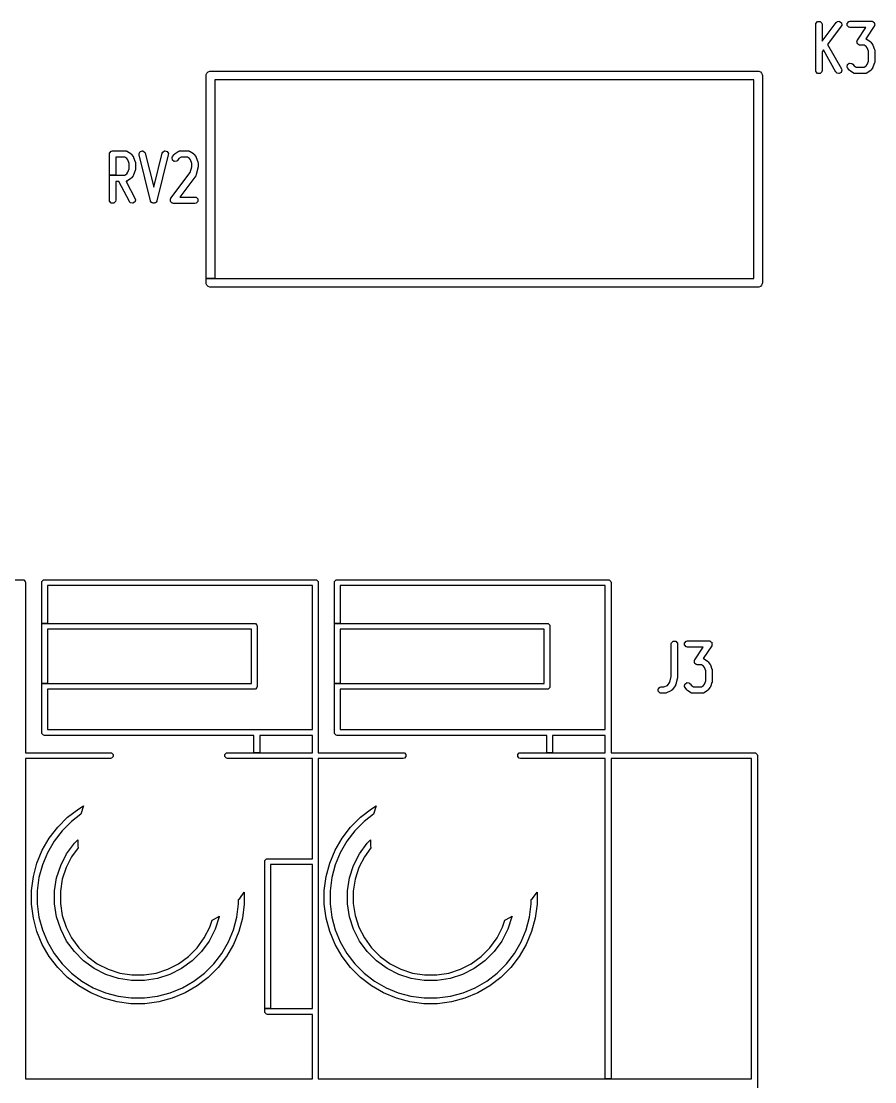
# Model space of a CAD drawing. Header units: inches. Extents: x 0 to 2.68, y 0 to 2.67.
# Drawn here: x 0.806 to 1.389, y 0.427 to 1.151 of the extents above; entities that cross this region are included whole.
import ezdxf

# ---------------------------------------------------------------- set-up
doc = ezdxf.new("R2010")
doc.units = ezdxf.units.IN
doc.header["$MEASUREMENT"] = 0
doc.layers.add('Edge.Cuts', color=254, linetype='CONTINUOUS', true_color=0xd0d2cd)

msp = doc.modelspace()

# ---------------------------------------------------------------- linework, layer by layer
at = {"layer": 'Edge.Cuts', "linetype": 'CONTINUOUS'}
for p, q in [((1.34851, 1.14906), (1.34866, 1.14981)), ((1.34851, 1.14902), (1.34851, 1.14906)), ((1.34851, 1.11752), (1.34851, 1.14902)), ((1.34866, 1.14981), (1.34872, 1.14991)), ((1.34872, 1.14991), (1.34978, 1.15098)), ((1.34978, 1.15098), (1.34992, 1.15104)), ((1.34992, 1.15104), (1.35143, 1.15104)), ((1.35143, 1.15104), (1.35157, 1.15098)), ((1.35157, 1.15098), (1.35263, 1.14991)), ((1.35263, 1.14991), (1.35269, 1.14981)), ((1.35269, 1.14981), (1.35284, 1.14906)), ((1.35284, 1.13752), (1.36244, 1.15032)), ((1.35284, 1.14906), (1.35284, 1.14902)), ((1.35284, 1.14902), (1.35284, 1.13752)), ((1.36591, 1.14772), (1.35663, 1.13535)), ((1.36244, 1.15032), (1.36247, 1.15035)), ((1.36247, 1.15035), (1.36304, 1.15086)), ((1.36304, 1.15086), (1.36314, 1.15091)), ((1.36314, 1.15091), (1.36463, 1.15112)), ((1.36463, 1.15112), (1.36478, 1.15108)), ((1.36478, 1.15108), (1.36599, 1.15018)), ((1.36593, 1.14775), (1.36591, 1.14772)), ((1.36626, 1.14845), (1.36593, 1.14775)), ((1.36599, 1.15018), (1.36606, 1.15005)), ((1.36606, 1.15005), (1.36628, 1.14856)), ((1.36628, 1.14856), (1.36626, 1.14845)), ((1.37003, 1.14977), (1.37009, 1.14991)), ((1.37003, 1.14827), (1.37003, 1.14977)), ((1.37009, 1.14813), (1.37003, 1.14827)), ((1.37009, 1.14991), (1.37115, 1.15098)), ((1.37115, 1.14706), (1.37009, 1.14813)), ((1.37115, 1.15098), (1.37126, 1.15103)), ((1.37126, 1.14701), (1.37115, 1.14706)), ((1.37126, 1.15103), (1.37201, 1.15118)), ((1.37201, 1.14686), (1.37126, 1.14701)), ((1.37201, 1.15118), (1.37205, 1.15119)), ((1.37205, 1.14685), (1.37201, 1.14686)), ((1.37205, 1.15119), (1.38667, 1.15119)), ((1.38266, 1.14685), (1.37205, 1.14685)), ((1.37699, 1.13821), (1.38266, 1.14685)), ((1.38848, 1.14783), (1.38274, 1.13909)), ((1.38667, 1.15119), (1.38671, 1.15118)), ((1.38671, 1.15118), (1.38694, 1.15113)), ((1.38694, 1.15113), (1.387, 1.15115)), ((1.387, 1.15115), (1.38715, 1.15112)), ((1.38715, 1.15112), (1.3872, 1.15108)), ((1.3872, 1.15108), (1.38746, 1.15103)), ((1.38746, 1.15103), (1.38756, 1.15098)), ((1.38756, 1.15098), (1.38795, 1.15059)), ((1.38795, 1.15059), (1.38841, 1.15029)), ((1.38841, 1.15029), (1.38849, 1.15017)), ((1.3885, 1.14787), (1.38848, 1.14783)), ((1.38849, 1.15017), (1.38852, 1.15002)), ((1.38859, 1.14809), (1.3885, 1.14787)), ((1.38852, 1.15002), (1.38863, 1.14991)), ((1.38863, 1.14813), (1.38859, 1.14809)), ((1.38863, 1.14991), (1.38869, 1.14977)), ((1.38869, 1.14827), (1.38863, 1.14813)), ((1.38863, 1.14813), (1.38863, 1.14813)), ((1.38869, 1.14977), (1.38869, 1.14923)), ((1.38869, 1.14923), (1.3888, 1.14869)), ((1.38879, 1.14858), (1.38869, 1.14833)), ((1.38869, 1.14833), (1.38869, 1.14827)), ((1.3888, 1.14869), (1.38879, 1.14858)), ((1.37667, 1.13735), (1.37668, 1.13746)), ((1.37678, 1.13681), (1.37667, 1.13735)), ((1.37668, 1.13746), (1.37678, 1.13771)), ((1.37678, 1.13777), (1.37684, 1.13791)), ((1.37678, 1.13771), (1.37678, 1.13777)), ((1.37684, 1.13791), (1.37688, 1.13795)), ((1.37688, 1.13795), (1.37697, 1.13818)), ((1.37697, 1.13818), (1.37699, 1.13821)), ((1.38274, 1.13909), (1.38279, 1.13907)), ((1.38279, 1.13907), (1.38296, 1.13903)), ((1.38296, 1.13903), (1.38306, 1.13898)), ((1.38306, 1.13898), (1.38311, 1.13894)), ((1.38311, 1.13894), (1.38334, 1.13884)), ((1.38334, 1.13884), (1.38337, 1.13882)), ((1.38337, 1.13882), (1.38562, 1.13732)), ((1.35379, 1.13157), (1.35284, 1.1303)), ((1.35284, 1.1303), (1.35284, 1.11752)), ((1.36229, 1.11646), (1.35379, 1.13157)), ((1.35663, 1.13535), (1.36606, 1.11859)), ((1.37678, 1.13627), (1.37678, 1.13681)), ((1.37684, 1.13613), (1.37678, 1.13627)), ((1.37695, 1.13602), (1.37684, 1.13613)), ((1.37698, 1.13587), (1.37695, 1.13602)), ((1.37706, 1.13575), (1.37698, 1.13587)), ((1.37752, 1.13545), (1.37706, 1.13575)), ((1.3779, 1.13506), (1.37752, 1.13545)), ((1.378, 1.13501), (1.3779, 1.13506)), ((1.37827, 1.13496), (1.378, 1.13501)), ((1.37832, 1.13492), (1.37827, 1.13496)), ((1.37847, 1.13489), (1.37832, 1.13492)), ((1.37832, 1.13492), (1.37832, 1.13492)), ((1.37852, 1.13491), (1.37847, 1.13489)), ((1.37876, 1.13486), (1.37852, 1.13491)), ((1.3788, 1.13486), (1.37876, 1.13486)), ((1.38152, 1.13486), (1.3788, 1.13486)), ((1.38291, 1.13393), (1.38152, 1.13486)), ((1.38363, 1.13297), (1.38291, 1.13393)), ((1.38451, 1.13063), (1.38363, 1.13297)), ((1.38451, 1.12392), (1.38451, 1.13063)), ((1.38562, 1.13732), (1.38565, 1.1373)), ((1.38565, 1.1373), (1.38588, 1.13707)), ((1.38588, 1.13707), (1.38613, 1.13685)), ((1.38613, 1.13685), (1.38615, 1.13682)), ((1.38615, 1.13682), (1.38728, 1.13532)), ((1.38728, 1.13532), (1.3873, 1.13529)), ((1.3873, 1.13529), (1.38741, 1.13505)), ((1.38741, 1.13505), (1.38756, 1.13482)), ((1.38756, 1.13482), (1.38757, 1.13478)), ((1.38757, 1.13478), (1.3887, 1.13178)), ((1.3887, 1.13178), (1.38871, 1.13175)), ((1.38871, 1.13175), (1.38876, 1.1314)), ((1.38876, 1.1314), (1.38883, 1.13106)), ((1.38883, 1.13106), (1.38884, 1.13102)), ((1.38884, 1.13102), (1.38884, 1.12352)), ((1.38363, 1.12157), (1.38451, 1.12392)), ((1.38876, 1.12314), (1.38871, 1.1228)), ((1.38883, 1.12348), (1.38876, 1.12314)), ((1.38884, 1.12352), (1.38883, 1.12348)), ((0.93214, 1.11475), (0.93258, 1.11581)), ((0.93258, 1.11581), (0.9334, 1.11663)), ((0.9334, 1.11663), (0.93446, 1.11707)), ((0.93446, 1.11707), (0.93504, 1.11713)), ((0.93504, 1.11713), (1.30906, 1.11713)), ((1.30906, 1.11713), (1.30963, 1.11707)), ((1.30963, 1.11707), (1.3107, 1.11663)), ((1.3107, 1.11663), (1.31151, 1.11581)), ((1.31151, 1.11581), (1.31195, 1.11475)), ((1.34851, 1.11749), (1.34851, 1.11752)), ((1.34866, 1.11673), (1.34851, 1.11749)), ((1.34872, 1.11663), (1.34866, 1.11673)), ((1.34978, 1.11557), (1.34872, 1.11663)), ((1.35263, 1.11663), (1.35157, 1.11557)), ((1.35269, 1.11673), (1.35263, 1.11663)), ((1.35284, 1.11749), (1.35269, 1.11673)), ((1.35284, 1.11752), (1.35284, 1.11749)), ((1.36231, 1.11643), (1.36229, 1.11646)), ((1.36281, 1.11585), (1.36231, 1.11643)), ((1.3629, 1.11579), (1.36281, 1.11585)), ((1.36436, 1.11538), (1.3629, 1.11579)), ((1.36582, 1.11614), (1.3645, 1.1154)), ((1.36591, 1.11625), (1.36582, 1.11614)), ((1.36632, 1.11771), (1.36591, 1.11625)), ((1.36606, 1.11859), (1.36608, 1.11855)), ((1.36608, 1.11855), (1.36631, 1.11782)), ((1.36631, 1.11782), (1.36632, 1.11771)), ((1.36995, 1.12006), (1.37016, 1.12155)), ((1.36996, 1.11995), (1.36995, 1.12006)), ((1.37029, 1.11926), (1.36996, 1.11995)), ((1.37016, 1.12155), (1.37024, 1.12168)), ((1.37024, 1.12168), (1.37144, 1.12259)), ((1.37031, 1.11922), (1.37029, 1.11926)), ((1.37144, 1.11772), (1.37031, 1.11922)), ((1.37144, 1.12259), (1.37159, 1.12263)), ((1.37147, 1.1177), (1.37144, 1.11772)), ((1.37171, 1.11748), (1.37147, 1.1177)), ((1.37159, 1.12263), (1.37308, 1.12241)), ((1.37194, 1.11725), (1.37171, 1.11748)), ((1.37197, 1.11722), (1.37194, 1.11725)), ((1.37422, 1.11572), (1.37197, 1.11722)), ((1.37308, 1.12241), (1.37318, 1.12236)), ((1.37318, 1.12236), (1.37375, 1.12185)), ((1.37375, 1.12185), (1.37378, 1.12182)), ((1.37378, 1.12182), (1.37468, 1.12062)), ((1.37425, 1.1157), (1.37422, 1.11572)), ((1.37449, 1.11561), (1.37425, 1.1157)), ((1.37453, 1.11557), (1.37449, 1.11561)), ((1.37468, 1.12062), (1.37608, 1.11969)), ((1.37608, 1.11969), (1.38152, 1.11969)), ((1.38152, 1.11969), (1.38291, 1.12062)), ((1.38291, 1.12062), (1.38363, 1.12157)), ((1.38311, 1.11561), (1.38306, 1.11557)), ((1.38334, 1.1157), (1.38311, 1.11561)), ((1.38337, 1.11572), (1.38334, 1.1157)), ((1.38562, 1.11722), (1.38337, 1.11572)), ((1.38565, 1.11725), (1.38562, 1.11722)), ((1.38588, 1.11748), (1.38565, 1.11725)), ((1.38613, 1.1177), (1.38588, 1.11748)), ((1.38615, 1.11772), (1.38613, 1.1177)), ((1.38728, 1.11922), (1.38615, 1.11772)), ((1.3873, 1.11926), (1.38728, 1.11922)), ((1.38741, 1.1195), (1.3873, 1.11926)), ((1.38756, 1.11973), (1.38741, 1.1195)), ((1.38757, 1.11976), (1.38756, 1.11973)), ((1.3887, 1.12276), (1.38757, 1.11976)), ((1.38871, 1.1228), (1.3887, 1.12276)), ((0.93209, 1.11417), (0.93214, 1.11475)), ((0.93209, 0.97539), (0.93209, 1.11417)), ((1.3061, 1.11122), (0.93799, 1.11122)), ((0.93799, 1.11122), (0.93799, 0.97539)), ((1.3061, 0.97539), (1.3061, 1.11122)), ((1.31195, 1.11475), (1.31201, 1.11417)), ((1.31201, 1.11417), (1.31201, 0.97244)), ((1.34992, 1.11551), (1.34978, 1.11557)), ((1.35143, 1.11551), (1.34992, 1.11551)), ((1.35157, 1.11557), (1.35143, 1.11551)), ((1.3645, 1.1154), (1.36436, 1.11538)), ((1.37463, 1.11551), (1.37453, 1.11557)), ((1.3748, 1.11548), (1.37463, 1.11551)), ((1.37496, 1.11541), (1.3748, 1.11548)), ((1.37508, 1.1154), (1.37496, 1.11541)), ((1.37514, 1.11541), (1.37508, 1.1154)), ((1.37538, 1.11536), (1.37514, 1.11541)), ((1.37542, 1.11536), (1.37538, 1.11536)), ((1.38217, 1.11536), (1.37542, 1.11536)), ((1.38221, 1.11536), (1.38217, 1.11536)), ((1.38246, 1.11541), (1.38221, 1.11536)), ((1.38251, 1.1154), (1.38246, 1.11541)), ((1.38263, 1.11541), (1.38251, 1.1154)), ((1.38279, 1.11548), (1.38263, 1.11541)), ((1.38296, 1.11551), (1.38279, 1.11548)), ((1.38306, 1.11557), (1.38296, 1.11551)), ((0.86594, 1.06044), (0.86595, 1.06048)), ((0.86594, 1.0461), (0.86594, 1.06044)), ((0.86595, 1.06048), (0.8661, 1.06123)), ((0.8661, 1.06123), (0.86615, 1.06133)), ((0.86615, 1.06133), (0.86722, 1.0624)), ((0.86722, 1.0624), (0.86732, 1.06245)), ((0.86732, 1.06245), (0.86807, 1.0626)), ((0.86807, 1.0626), (0.86811, 1.0626)), ((0.86811, 1.0626), (0.87711, 1.0626)), ((0.87645, 1.05827), (0.87028, 1.05827)), ((0.87028, 1.05827), (0.87028, 1.0461)), ((0.87785, 1.05734), (0.87645, 1.05827)), ((0.87711, 1.0626), (0.87715, 1.0626)), ((0.87715, 1.0626), (0.87739, 1.06255)), ((0.87739, 1.06255), (0.87745, 1.06256)), ((0.87745, 1.06256), (0.87757, 1.06255)), ((0.87757, 1.06255), (0.87773, 1.06248)), ((0.87773, 1.06248), (0.8779, 1.06245)), ((0.8779, 1.06245), (0.878, 1.0624)), ((0.878, 1.0624), (0.87804, 1.06235)), ((0.87804, 1.06235), (0.87828, 1.06226)), ((0.87828, 1.06226), (0.87831, 1.06224)), ((0.87831, 1.06224), (0.88056, 1.06074)), ((0.88056, 1.06074), (0.88059, 1.06071)), ((0.88059, 1.06071), (0.88082, 1.06048)), ((0.88082, 1.06048), (0.88106, 1.06027)), ((0.88106, 1.06027), (0.88109, 1.06024)), ((0.88109, 1.06024), (0.88222, 1.05874)), ((0.88222, 1.05874), (0.88224, 1.0587)), ((0.88224, 1.0587), (0.88235, 1.05846)), ((0.88235, 1.05846), (0.88249, 1.05823)), ((0.88249, 1.05823), (0.88251, 1.0582)), ((0.88251, 1.0582), (0.88364, 1.0552)), ((0.88621, 1.06072), (0.88624, 1.06083)), ((0.88625, 1.05995), (0.88621, 1.06072)), ((0.88624, 1.06083), (0.88702, 1.06212)), ((0.88626, 1.05991), (0.88625, 1.05995)), ((0.89413, 1.02842), (0.88626, 1.05991)), ((0.88702, 1.06212), (0.88714, 1.06221)), ((0.88714, 1.06221), (0.8886, 1.06258)), ((0.8886, 1.06258), (0.88875, 1.06255)), ((0.88875, 1.06255), (0.89004, 1.06178)), ((0.89004, 1.06178), (0.89012, 1.06169)), ((0.89012, 1.06169), (0.89045, 1.061)), ((0.89045, 1.061), (0.89046, 1.06096)), ((0.89046, 1.06096), (0.89623, 1.03787)), ((0.89623, 1.03787), (0.902, 1.06096)), ((0.90621, 1.05991), (0.89833, 1.02842)), ((0.902, 1.06096), (0.90202, 1.061)), ((0.90202, 1.061), (0.90235, 1.06169)), ((0.90235, 1.06169), (0.90242, 1.06178)), ((0.90242, 1.06178), (0.90371, 1.06255)), ((0.90371, 1.06255), (0.90386, 1.06258)), ((0.90386, 1.06258), (0.90533, 1.06221)), ((0.90533, 1.06221), (0.90545, 1.06212)), ((0.90545, 1.06212), (0.90545, 1.06212)), ((0.90545, 1.06212), (0.90622, 1.06083)), ((0.90625, 1.06072), (0.90621, 1.05995)), ((0.90621, 1.05995), (0.90621, 1.05991)), ((0.90622, 1.06083), (0.90625, 1.06072)), ((0.90875, 1.0579), (0.90877, 1.05801)), ((0.90897, 1.05641), (0.90875, 1.0579)), ((0.90877, 1.05801), (0.9091, 1.0587)), ((0.9091, 1.0587), (0.90912, 1.05874)), ((0.90912, 1.05874), (0.91025, 1.06024)), ((0.91025, 1.06024), (0.91027, 1.06027)), ((0.91027, 1.06027), (0.91052, 1.06048)), ((0.91052, 1.06048), (0.91075, 1.06071)), ((0.91075, 1.06071), (0.91078, 1.06074)), ((0.91078, 1.06074), (0.91303, 1.06224)), ((0.91303, 1.06224), (0.91306, 1.06226)), ((0.91306, 1.06226), (0.91329, 1.06235)), ((0.91329, 1.06235), (0.91334, 1.0624)), ((0.91334, 1.0624), (0.91344, 1.06245)), ((0.91344, 1.06245), (0.91361, 1.06248)), ((0.91489, 1.05827), (0.91349, 1.05734)), ((0.91361, 1.06248), (0.91377, 1.06255)), ((0.91377, 1.06255), (0.91389, 1.06256)), ((0.91389, 1.06256), (0.91394, 1.06255)), ((0.91394, 1.06255), (0.91419, 1.0626)), ((0.91419, 1.0626), (0.91423, 1.0626)), ((0.91423, 1.0626), (0.91985, 1.0626)), ((0.9192, 1.05827), (0.91489, 1.05827)), ((0.92059, 1.05734), (0.9192, 1.05827)), ((0.91985, 1.0626), (0.91989, 1.0626)), ((0.91989, 1.0626), (0.92014, 1.06255)), ((0.92014, 1.06255), (0.9202, 1.06256)), ((0.9202, 1.06256), (0.92031, 1.06255)), ((0.92031, 1.06255), (0.92047, 1.06248)), ((0.92047, 1.06248), (0.92065, 1.06245)), ((0.92065, 1.06245), (0.92075, 1.0624)), ((0.92075, 1.0624), (0.92079, 1.06235)), ((0.92079, 1.06235), (0.92102, 1.06226)), ((0.92102, 1.06226), (0.92105, 1.06224)), ((0.92105, 1.06224), (0.9233, 1.06074)), ((0.9233, 1.06074), (0.92333, 1.06071)), ((0.92333, 1.06071), (0.92357, 1.06048)), ((0.92357, 1.06048), (0.92381, 1.06027)), ((0.92381, 1.06027), (0.92384, 1.06024)), ((0.92384, 1.06024), (0.92496, 1.05874)), ((0.92496, 1.05874), (0.92498, 1.0587)), ((0.92498, 1.0587), (0.9251, 1.05846)), ((0.9251, 1.05846), (0.92524, 1.05823)), ((0.92524, 1.05823), (0.92526, 1.0582)), ((0.92526, 1.0582), (0.92638, 1.0552)), ((0.87857, 1.05639), (0.87785, 1.05734)), ((0.87944, 1.05405), (0.87857, 1.05639)), ((0.87944, 1.05033), (0.87944, 1.05405)), ((0.88364, 1.0552), (0.88365, 1.05516)), ((0.88365, 1.05516), (0.8837, 1.05482)), ((0.8837, 1.05482), (0.88377, 1.05448)), ((0.88377, 1.05448), (0.88377, 1.05444)), ((0.88377, 1.05444), (0.88377, 1.04994)), ((0.90904, 1.05628), (0.90897, 1.05641)), ((0.91025, 1.05537), (0.90904, 1.05628)), ((0.91039, 1.05534), (0.91025, 1.05537)), ((0.91189, 1.05555), (0.91039, 1.05534)), ((0.91199, 1.0556), (0.91189, 1.05555)), ((0.91256, 1.05611), (0.91199, 1.0556)), ((0.91259, 1.05614), (0.91256, 1.05611)), ((0.91349, 1.05734), (0.91259, 1.05614)), ((0.92131, 1.05639), (0.92059, 1.05734)), ((0.92123, 1.04789), (0.92219, 1.0517)), ((0.92219, 1.05405), (0.92131, 1.05639)), ((0.92219, 1.0517), (0.92219, 1.05405)), ((0.92645, 1.05091), (0.92533, 1.04641)), ((0.92638, 1.0552), (0.92639, 1.05516)), ((0.92639, 1.05516), (0.92645, 1.05482)), ((0.92645, 1.05482), (0.92651, 1.05448)), ((0.92646, 1.05095), (0.92645, 1.05091)), ((0.92647, 1.05118), (0.92646, 1.05095)), ((0.92651, 1.0514), (0.92647, 1.05118)), ((0.92651, 1.05448), (0.92652, 1.05444)), ((0.92652, 1.05144), (0.92651, 1.0514)), ((0.92652, 1.05444), (0.92652, 1.05144)), ((0.86594, 1.02894), (0.86594, 1.0461)), ((0.86594, 1.0461), (0.87028, 1.0461)), ((0.87028, 1.0461), (0.86594, 1.0461)), ((0.87028, 1.0461), (0.87645, 1.0461)), ((0.87645, 1.0461), (0.87785, 1.04704)), ((0.87785, 1.04704), (0.87857, 1.04799)), ((0.88056, 1.04364), (0.87831, 1.04214)), ((0.87857, 1.04799), (0.87944, 1.05033)), ((0.88059, 1.04366), (0.88056, 1.04364)), ((0.88082, 1.04389), (0.88059, 1.04366)), ((0.88106, 1.04411), (0.88082, 1.04389)), ((0.88109, 1.04414), (0.88106, 1.04411)), ((0.88222, 1.04564), (0.88109, 1.04414)), ((0.88224, 1.04567), (0.88222, 1.04564)), ((0.88235, 1.04592), (0.88224, 1.04567)), ((0.88249, 1.04614), (0.88235, 1.04592)), ((0.88251, 1.04618), (0.88249, 1.04614)), ((0.88364, 1.04918), (0.88251, 1.04618)), ((0.88365, 1.04922), (0.88364, 1.04918)), ((0.8837, 1.04956), (0.88365, 1.04922)), ((0.88377, 1.0499), (0.8837, 1.04956)), ((0.88377, 1.04994), (0.88377, 1.0499)), ((0.908, 1.03024), (0.92123, 1.04789)), ((0.92496, 1.04564), (0.91406, 1.03111)), ((0.92498, 1.04567), (0.92496, 1.04564)), ((0.92499, 1.04568), (0.92498, 1.04568)), ((0.92498, 1.04568), (0.92498, 1.04567)), ((0.92515, 1.04602), (0.92499, 1.04568)), ((0.92531, 1.04637), (0.92515, 1.04602)), ((0.92515, 1.04602), (0.92515, 1.04602)), ((0.92532, 1.04638), (0.92531, 1.04637)), ((0.92531, 1.04637), (0.92531, 1.04637)), ((0.92533, 1.04641), (0.92532, 1.04638)), ((0.87243, 1.04177), (0.87028, 1.04177)), ((0.87028, 1.04177), (0.87028, 1.02894)), ((0.87969, 1.02793), (0.87243, 1.04177)), ((0.87739, 1.04183), (0.8773, 1.04181)), ((0.8773, 1.04181), (0.88353, 1.02995)), ((0.87745, 1.04182), (0.87739, 1.04183)), ((0.87757, 1.04183), (0.87745, 1.04182)), ((0.87773, 1.04189), (0.87757, 1.04183)), ((0.8779, 1.04193), (0.87773, 1.04189)), ((0.878, 1.04198), (0.8779, 1.04193)), ((0.87804, 1.04202), (0.878, 1.04198)), ((0.87828, 1.04212), (0.87804, 1.04202)), ((0.87831, 1.04214), (0.87828, 1.04212)), ((0.86595, 1.0289), (0.86594, 1.02894)), ((0.8661, 1.02815), (0.86595, 1.0289)), ((0.87027, 1.0289), (0.87012, 1.02815)), ((0.87028, 1.02894), (0.87027, 1.0289)), ((0.88376, 1.02906), (0.88331, 1.02762)), ((0.88353, 1.02995), (0.88354, 1.02991)), ((0.88354, 1.02991), (0.88376, 1.02918)), ((0.88376, 1.02918), (0.88376, 1.02906)), ((0.90763, 1.0294), (0.90765, 1.02951)), ((0.90771, 1.0288), (0.90763, 1.0294)), ((0.90765, 1.02951), (0.90771, 1.02966)), ((0.90771, 1.02969), (0.90777, 1.02983)), ((0.90771, 1.02966), (0.90771, 1.02969)), ((0.90771, 1.02819), (0.90771, 1.0288)), ((0.90777, 1.02983), (0.90782, 1.02988)), ((0.90782, 1.02988), (0.90798, 1.03021)), ((0.90798, 1.03021), (0.908, 1.03024)), ((0.91406, 1.03111), (0.92435, 1.03111)), ((0.92435, 1.03111), (0.92439, 1.0311)), ((0.92439, 1.0311), (0.92514, 1.03095)), ((0.92514, 1.03095), (0.92525, 1.0309)), ((0.92525, 1.0309), (0.92631, 1.02983)), ((0.92631, 1.02983), (0.92637, 1.02969)), ((0.92637, 1.02969), (0.92637, 1.02819)), ((0.86615, 1.02805), (0.8661, 1.02815)), ((0.86722, 1.02698), (0.86615, 1.02805)), ((0.86736, 1.02693), (0.86722, 1.02698)), ((0.86886, 1.02693), (0.86736, 1.02693)), ((0.869, 1.02698), (0.86886, 1.02693)), ((0.87007, 1.02805), (0.869, 1.02698)), ((0.87012, 1.02815), (0.87007, 1.02805)), ((0.87971, 1.0279), (0.87969, 1.02793)), ((0.8802, 1.02731), (0.87971, 1.0279)), ((0.88029, 1.02724), (0.8802, 1.02731)), ((0.88173, 1.02679), (0.88029, 1.02724)), ((0.88188, 1.02681), (0.88173, 1.02679)), ((0.88321, 1.02751), (0.88188, 1.02681)), ((0.88331, 1.02762), (0.88321, 1.02751)), ((0.89414, 1.02838), (0.89413, 1.02842)), ((0.89447, 1.02769), (0.89414, 1.02838)), ((0.89455, 1.0276), (0.89447, 1.02769)), ((0.89476, 1.02747), (0.89455, 1.0276)), ((0.89489, 1.02726), (0.89476, 1.02747)), ((0.89501, 1.02717), (0.89489, 1.02726)), ((0.89489, 1.02726), (0.89489, 1.02726)), ((0.89545, 1.02706), (0.89501, 1.02717)), ((0.89584, 1.02683), (0.89545, 1.02706)), ((0.89599, 1.0268), (0.89584, 1.02683)), ((0.89584, 1.02683), (0.89584, 1.02683)), ((0.89623, 1.02686), (0.89599, 1.0268)), ((0.89647, 1.0268), (0.89623, 1.02686)), ((0.89662, 1.02683), (0.89647, 1.0268)), ((0.89647, 1.0268), (0.89647, 1.0268)), ((0.89701, 1.02706), (0.89662, 1.02683)), ((0.89745, 1.02717), (0.89701, 1.02706)), ((0.89757, 1.02726), (0.89745, 1.02717)), ((0.89745, 1.02717), (0.89745, 1.02717)), ((0.8977, 1.02747), (0.89757, 1.02726)), ((0.89791, 1.0276), (0.8977, 1.02747)), ((0.89799, 1.02769), (0.89791, 1.0276)), ((0.89832, 1.02838), (0.89799, 1.02769)), ((0.89833, 1.02842), (0.89832, 1.02838)), ((0.90777, 1.02805), (0.90771, 1.02819)), ((0.90783, 1.02799), (0.90777, 1.02805)), ((0.90784, 1.02791), (0.90783, 1.02799)), ((0.90792, 1.02778), (0.90784, 1.02791)), ((0.90841, 1.02741), (0.90792, 1.02778)), ((0.90884, 1.02698), (0.90841, 1.02741)), ((0.90894, 1.02693), (0.90884, 1.02698)), ((0.90909, 1.0269), (0.90894, 1.02693)), ((0.90912, 1.02688), (0.90909, 1.0269)), ((0.90927, 1.02684), (0.90912, 1.02688)), ((0.90934, 1.02685), (0.90927, 1.02684)), ((0.90969, 1.02678), (0.90934, 1.02685)), ((0.90973, 1.02678), (0.90969, 1.02678)), ((0.92435, 1.02678), (0.90973, 1.02678)), ((0.92439, 1.02678), (0.92435, 1.02678)), ((0.92514, 1.02693), (0.92439, 1.02678)), ((0.92525, 1.02698), (0.92514, 1.02693)), ((0.92631, 1.02805), (0.92525, 1.02698)), ((0.92637, 1.02819), (0.92631, 1.02805)), ((0.93209, 0.97244), (0.93209, 0.97539)), ((0.93209, 0.97539), (0.93799, 0.97539)), ((0.93799, 0.97539), (0.93209, 0.97539)), ((0.93214, 0.97186), (0.93209, 0.97244)), ((0.93258, 0.9708), (0.93214, 0.97186)), ((0.9334, 0.96999), (0.93258, 0.9708)), ((0.93799, 0.97539), (1.3061, 0.97539)), ((1.31151, 0.9708), (1.3107, 0.96999)), ((1.31195, 0.97186), (1.31151, 0.9708)), ((1.31201, 0.97244), (1.31195, 0.97186)), ((0.93446, 0.96954), (0.9334, 0.96999)), ((0.93504, 0.96949), (0.93446, 0.96954)), ((1.30906, 0.96949), (0.93504, 0.96949)), ((1.30963, 0.96954), (1.30906, 0.96949)), ((1.3107, 0.96999), (1.30963, 0.96954)), ((0.62165, 0.76969), (0.80669, 0.76969)), ((0.80669, 0.76969), (0.80745, 0.76954)), ((0.80745, 0.76954), (0.80851, 0.76847)), ((0.80851, 0.76847), (0.80866, 0.76772)), ((0.81969, 0.76772), (0.81983, 0.76847)), ((0.81983, 0.76847), (0.8209, 0.76954)), ((0.8209, 0.76954), (0.82165, 0.76969)), ((0.82165, 0.76969), (1.00669, 0.76969)), ((1.00669, 0.76969), (1.00745, 0.76954)), ((1.00745, 0.76954), (1.00851, 0.76847)), ((1.00851, 0.76847), (1.00866, 0.76772)), ((1.01969, 0.76772), (1.01983, 0.76847)), ((1.01983, 0.76847), (1.0209, 0.76954)), ((1.0209, 0.76954), (1.02165, 0.76969)), ((1.02165, 0.76969), (1.20669, 0.76969)), ((1.20669, 0.76969), (1.20745, 0.76954)), ((1.20745, 0.76954), (1.20851, 0.76847)), ((1.20851, 0.76847), (1.20866, 0.76772)), ((0.80866, 0.76772), (0.80866, 0.65157)), ((0.81969, 0.7398), (0.81969, 0.76772)), ((1.00472, 0.76575), (0.82362, 0.76575)), ((0.82362, 0.76575), (0.82362, 0.7398)), ((1.00472, 0.66732), (1.00472, 0.76575)), ((1.00866, 0.76772), (1.00866, 0.65157)), ((1.01969, 0.7398), (1.01969, 0.76772)), ((1.20472, 0.76575), (1.02362, 0.76575)), ((1.02362, 0.76575), (1.02362, 0.7398)), ((1.20472, 0.66732), (1.20472, 0.76575)), ((1.20866, 0.76772), (1.20866, 0.65157)), ((0.81969, 0.69874), (0.81969, 0.7398)), ((0.81969, 0.7398), (0.82362, 0.7398)), ((0.82362, 0.7398), (0.81969, 0.7398)), ((0.82362, 0.7398), (0.82402, 0.73988)), ((0.82402, 0.73988), (0.96496, 0.73988)), ((0.96496, 0.73988), (0.96571, 0.73973)), ((0.96571, 0.73973), (0.96678, 0.73867)), ((1.01969, 0.69874), (1.01969, 0.7398)), ((1.01969, 0.7398), (1.02362, 0.7398)), ((1.02362, 0.7398), (1.01969, 0.7398)), ((1.02362, 0.7398), (1.02402, 0.73988)), ((1.02402, 0.73988), (1.16496, 0.73988)), ((1.16496, 0.73988), (1.16571, 0.73973)), ((1.16571, 0.73973), (1.16678, 0.73867)), ((0.82402, 0.73594), (0.82362, 0.73602)), ((0.82362, 0.73602), (0.82362, 0.69874)), ((0.96299, 0.73594), (0.82402, 0.73594)), ((0.96299, 0.69882), (0.96299, 0.73594)), ((0.96678, 0.73867), (0.96693, 0.73791)), ((0.96693, 0.73791), (0.96693, 0.69685)), ((1.02402, 0.73594), (1.02362, 0.73602)), ((1.02362, 0.73602), (1.02362, 0.69874)), ((1.16299, 0.73594), (1.02402, 0.73594)), ((1.16299, 0.69882), (1.16299, 0.73594)), ((1.16678, 0.73867), (1.16693, 0.73791)), ((1.16693, 0.73791), (1.16693, 0.69685)), ((1.2498, 0.72579), (1.24981, 0.72583)), ((1.2498, 0.70356), (1.2498, 0.72579)), ((1.24981, 0.72583), (1.24996, 0.72658)), ((1.24996, 0.72658), (1.25001, 0.72668)), ((1.25001, 0.72668), (1.25108, 0.72775)), ((1.25108, 0.72775), (1.25122, 0.72781)), ((1.25122, 0.72781), (1.25272, 0.72781)), ((1.25272, 0.72781), (1.25286, 0.72775)), ((1.25286, 0.72775), (1.25393, 0.72668)), ((1.25393, 0.72668), (1.25398, 0.72658)), ((1.25398, 0.72658), (1.25413, 0.72583)), ((1.25413, 0.72583), (1.25413, 0.72579)), ((1.25413, 0.72579), (1.25413, 0.70329)), ((1.25895, 0.72654), (1.25901, 0.72668)), ((1.25895, 0.72504), (1.25895, 0.72654)), ((1.25901, 0.7249), (1.25895, 0.72504)), ((1.25901, 0.72668), (1.26007, 0.72775)), ((1.26007, 0.72383), (1.25901, 0.7249)), ((1.26007, 0.72775), (1.26018, 0.7278)), ((1.26018, 0.7278), (1.26093, 0.72795)), ((1.26093, 0.72795), (1.26097, 0.72796)), ((1.26097, 0.72796), (1.27559, 0.72796)), ((1.2774, 0.7246), (1.27166, 0.71586)), ((1.27559, 0.72796), (1.27563, 0.72795)), ((1.27563, 0.72795), (1.27586, 0.72791)), ((1.27586, 0.72791), (1.27592, 0.72792)), ((1.27592, 0.72792), (1.27607, 0.72789)), ((1.27607, 0.72789), (1.27612, 0.72786)), ((1.27612, 0.72786), (1.27638, 0.7278)), ((1.27638, 0.7278), (1.27648, 0.72775)), ((1.27648, 0.72775), (1.27687, 0.72736)), ((1.27687, 0.72736), (1.27733, 0.72706)), ((1.27733, 0.72706), (1.27741, 0.72694)), ((1.27742, 0.72464), (1.2774, 0.7246)), ((1.27741, 0.72694), (1.27744, 0.72679)), ((1.27751, 0.72486), (1.27742, 0.72464)), ((1.27744, 0.72679), (1.27755, 0.72668)), ((1.27755, 0.7249), (1.27751, 0.72486)), ((1.27755, 0.72668), (1.27761, 0.72654)), ((1.27761, 0.72504), (1.27755, 0.7249)), ((1.27755, 0.7249), (1.27755, 0.7249)), ((1.27761, 0.72654), (1.27761, 0.726)), ((1.27761, 0.726), (1.27772, 0.72546)), ((1.27771, 0.72535), (1.27761, 0.7251)), ((1.27761, 0.7251), (1.27761, 0.72504)), ((1.27772, 0.72546), (1.27771, 0.72535)), ((1.26018, 0.72378), (1.26007, 0.72383)), ((1.26093, 0.72363), (1.26018, 0.72378)), ((1.26097, 0.72363), (1.26093, 0.72363)), ((1.27158, 0.72363), (1.26097, 0.72363)), ((1.26591, 0.71498), (1.27158, 0.72363)), ((1.26559, 0.71412), (1.2656, 0.71423)), ((1.2657, 0.71359), (1.26559, 0.71412)), ((1.2656, 0.71423), (1.2657, 0.71448)), ((1.2657, 0.71455), (1.26576, 0.71469)), ((1.2657, 0.71448), (1.2657, 0.71455)), ((1.2657, 0.71304), (1.2657, 0.71359)), ((1.26576, 0.7129), (1.2657, 0.71304)), ((1.26576, 0.71469), (1.2658, 0.71473)), ((1.26587, 0.71279), (1.26576, 0.7129)), ((1.2658, 0.71473), (1.26589, 0.71495)), ((1.2659, 0.71265), (1.26587, 0.71279)), ((1.26589, 0.71495), (1.26591, 0.71498)), ((1.26598, 0.71252), (1.2659, 0.71265)), ((1.26644, 0.71222), (1.26598, 0.71252)), ((1.26682, 0.71184), (1.26644, 0.71222)), ((1.26692, 0.71178), (1.26682, 0.71184)), ((1.26719, 0.71173), (1.26692, 0.71178)), ((1.26724, 0.71169), (1.26719, 0.71173)), ((1.26739, 0.71167), (1.26724, 0.71169)), ((1.26724, 0.71169), (1.26724, 0.71169)), ((1.26744, 0.71168), (1.26739, 0.71167)), ((1.26768, 0.71163), (1.26744, 0.71168)), ((1.26772, 0.71163), (1.26768, 0.71163)), ((1.27044, 0.71163), (1.26772, 0.71163)), ((1.27183, 0.7107), (1.27044, 0.71163)), ((1.27166, 0.71586), (1.27171, 0.71584)), ((1.27171, 0.71584), (1.27188, 0.7158)), ((1.27255, 0.70974), (1.27183, 0.7107)), ((1.27188, 0.7158), (1.27198, 0.71575)), ((1.27198, 0.71575), (1.27203, 0.71571)), ((1.27203, 0.71571), (1.27226, 0.71561)), ((1.27226, 0.71561), (1.27229, 0.71559)), ((1.27229, 0.71559), (1.27454, 0.71409)), ((1.27454, 0.71409), (1.27457, 0.71407)), ((1.27457, 0.71407), (1.2748, 0.71384)), ((1.2748, 0.71384), (1.27505, 0.71362)), ((1.27505, 0.71362), (1.27507, 0.71359)), ((1.27507, 0.71359), (1.2762, 0.71209)), ((1.2762, 0.71209), (1.27622, 0.71206)), ((1.27622, 0.71206), (1.27633, 0.71182)), ((1.27633, 0.71182), (1.27648, 0.71159)), ((1.27648, 0.71159), (1.27649, 0.71155)), ((1.27649, 0.71155), (1.27762, 0.70855)), ((1.24885, 0.69974), (1.2498, 0.70356)), ((1.25407, 0.70277), (1.25294, 0.69827)), ((1.25409, 0.70303), (1.25407, 0.70281)), ((1.25407, 0.70281), (1.25407, 0.70277)), ((1.25413, 0.70326), (1.25409, 0.70303)), ((1.25413, 0.70329), (1.25413, 0.70326)), ((1.27343, 0.7074), (1.27255, 0.70974)), ((1.27343, 0.70069), (1.27343, 0.7074)), ((1.27762, 0.70855), (1.27763, 0.70852)), ((1.27763, 0.70852), (1.27768, 0.70817)), ((1.27768, 0.70817), (1.27775, 0.70783)), ((1.27775, 0.70783), (1.27776, 0.70779)), ((1.27776, 0.70779), (1.27776, 0.70029)), ((0.81969, 0.66535), (0.81969, 0.69874)), ((0.81969, 0.69874), (0.82362, 0.69874)), ((0.82362, 0.69874), (0.81969, 0.69874)), ((0.82362, 0.69874), (0.82402, 0.69882)), ((0.82402, 0.69882), (0.96299, 0.69882)), ((0.96678, 0.6961), (0.96571, 0.69503)), ((0.96693, 0.69685), (0.96678, 0.6961)), ((1.01969, 0.66535), (1.01969, 0.69874)), ((1.01969, 0.69874), (1.02362, 0.69874)), ((1.02362, 0.69874), (1.01969, 0.69874)), ((1.02362, 0.69874), (1.02402, 0.69882)), ((1.02402, 0.69882), (1.16299, 0.69882)), ((1.16678, 0.6961), (1.16571, 0.69503)), ((1.16693, 0.69685), (1.16678, 0.6961)), ((1.24101, 0.69519), (1.24208, 0.69625)), ((1.24208, 0.69625), (1.24218, 0.69631)), ((1.24218, 0.69631), (1.24293, 0.69646)), ((1.24293, 0.69646), (1.24297, 0.69646)), ((1.24297, 0.69646), (1.24476, 0.69646)), ((1.24476, 0.69646), (1.2472, 0.69755)), ((1.2472, 0.69755), (1.24885, 0.69974)), ((1.25258, 0.6975), (1.25033, 0.6945)), ((1.2526, 0.69753), (1.25258, 0.6975)), ((1.25276, 0.69788), (1.2526, 0.69754)), ((1.2526, 0.69754), (1.2526, 0.69753)), ((1.2526, 0.69753), (1.2526, 0.69753)), ((1.25293, 0.69822), (1.25276, 0.69788)), ((1.25276, 0.69788), (1.25276, 0.69788)), ((1.25294, 0.69827), (1.25293, 0.69823)), ((1.25293, 0.69823), (1.25293, 0.69823)), ((1.25293, 0.69823), (1.25293, 0.69822)), ((1.25887, 0.69683), (1.25908, 0.69833)), ((1.25888, 0.69672), (1.25887, 0.69683)), ((1.25922, 0.69603), (1.25888, 0.69672)), ((1.25908, 0.69833), (1.25916, 0.69846)), ((1.25916, 0.69846), (1.26036, 0.69936)), ((1.25924, 0.696), (1.25922, 0.69603)), ((1.26036, 0.6945), (1.25924, 0.696)), ((1.26036, 0.69936), (1.26051, 0.6994)), ((1.26051, 0.6994), (1.262, 0.69918)), ((1.262, 0.69918), (1.2621, 0.69914)), ((1.2621, 0.69914), (1.26267, 0.69862)), ((1.26267, 0.69862), (1.2627, 0.69859)), ((1.2627, 0.69859), (1.2636, 0.69739)), ((1.2636, 0.69739), (1.265, 0.69646)), ((1.265, 0.69646), (1.27044, 0.69646)), ((1.27044, 0.69646), (1.27183, 0.69739)), ((1.27183, 0.69739), (1.27255, 0.69835)), ((1.27255, 0.69835), (1.27343, 0.70069)), ((1.2762, 0.696), (1.27507, 0.6945)), ((1.27622, 0.69603), (1.2762, 0.696)), ((1.27633, 0.69627), (1.27622, 0.69603)), ((1.27648, 0.6965), (1.27633, 0.69627)), ((1.27649, 0.69653), (1.27648, 0.6965)), ((1.27762, 0.69953), (1.27649, 0.69653)), ((1.27763, 0.69957), (1.27762, 0.69953)), ((1.27768, 0.69991), (1.27763, 0.69957)), ((1.27775, 0.70026), (1.27768, 0.69991)), ((1.27776, 0.70029), (1.27775, 0.70026)), ((0.82402, 0.69488), (0.82362, 0.69496)), ((0.82362, 0.69496), (0.82362, 0.66732)), ((0.96496, 0.69488), (0.82402, 0.69488)), ((0.96571, 0.69503), (0.96496, 0.69488)), ((1.02402, 0.69488), (1.02362, 0.69496)), ((1.02362, 0.69496), (1.02362, 0.66732)), ((1.16496, 0.69488), (1.02402, 0.69488)), ((1.16571, 0.69503), (1.16496, 0.69488)), ((1.24095, 0.69505), (1.24101, 0.69519)), ((1.24095, 0.69354), (1.24095, 0.69505)), ((1.24101, 0.6934), (1.24095, 0.69354)), ((1.24208, 0.69234), (1.24101, 0.6934)), ((1.24218, 0.69228), (1.24208, 0.69234)), ((1.24293, 0.69213), (1.24218, 0.69228)), ((1.24297, 0.69213), (1.24293, 0.69213)), ((1.24522, 0.69213), (1.24297, 0.69213)), ((1.24526, 0.69213), (1.24522, 0.69213)), ((1.24528, 0.69214), (1.24526, 0.69213)), ((1.24531, 0.69214), (1.24528, 0.69214)), ((1.24566, 0.69221), (1.24531, 0.69214)), ((1.24601, 0.69228), (1.24566, 0.69221)), ((1.24604, 0.6923), (1.24601, 0.69228)), ((1.24606, 0.6923), (1.24604, 0.6923)), ((1.2461, 0.69232), (1.24606, 0.6923)), ((1.24947, 0.69382), (1.2461, 0.69232)), ((1.24951, 0.69384), (1.24947, 0.69382)), ((1.2496, 0.6939), (1.24951, 0.69384)), ((1.24962, 0.69391), (1.2496, 0.6939)), ((1.24973, 0.69395), (1.24962, 0.69391)), ((1.24992, 0.69413), (1.24973, 0.69395)), ((1.25013, 0.69428), (1.24992, 0.69413)), ((1.2502, 0.69437), (1.25013, 0.69428)), ((1.25021, 0.69439), (1.2502, 0.69437)), ((1.2503, 0.69447), (1.25021, 0.69439)), ((1.25033, 0.6945), (1.2503, 0.69447)), ((1.26039, 0.69447), (1.26036, 0.6945)), ((1.26063, 0.69425), (1.26039, 0.69447)), ((1.26086, 0.69402), (1.26063, 0.69425)), ((1.26089, 0.69399), (1.26086, 0.69402)), ((1.26314, 0.69249), (1.26089, 0.69399)), ((1.26317, 0.69248), (1.26314, 0.69249)), ((1.26341, 0.69238), (1.26317, 0.69248)), ((1.26345, 0.69234), (1.26341, 0.69238)), ((1.26355, 0.69228), (1.26345, 0.69234)), ((1.26372, 0.69225), (1.26355, 0.69228)), ((1.26388, 0.69218), (1.26372, 0.69225)), ((1.264, 0.69217), (1.26388, 0.69218)), ((1.26406, 0.69218), (1.264, 0.69217)), ((1.2643, 0.69213), (1.26406, 0.69218)), ((1.26434, 0.69213), (1.2643, 0.69213)), ((1.27109, 0.69213), (1.26434, 0.69213)), ((1.27113, 0.69213), (1.27109, 0.69213)), ((1.27138, 0.69218), (1.27113, 0.69213)), ((1.27143, 0.69217), (1.27138, 0.69218)), ((1.27155, 0.69218), (1.27143, 0.69217)), ((1.27171, 0.69225), (1.27155, 0.69218)), ((1.27188, 0.69228), (1.27171, 0.69225)), ((1.27198, 0.69234), (1.27188, 0.69228)), ((1.27203, 0.69238), (1.27198, 0.69234)), ((1.27226, 0.69248), (1.27203, 0.69238)), ((1.27229, 0.69249), (1.27226, 0.69248)), ((1.27454, 0.69399), (1.27229, 0.69249)), ((1.27457, 0.69402), (1.27454, 0.69399)), ((1.2748, 0.69425), (1.27457, 0.69402)), ((1.27505, 0.69447), (1.2748, 0.69425)), ((1.27507, 0.6945), (1.27505, 0.69447)), ((0.82362, 0.66732), (1.00472, 0.66732)), ((1.02362, 0.66732), (1.20472, 0.66732)), ((0.81983, 0.6646), (0.81969, 0.66535)), ((0.8209, 0.66354), (0.81983, 0.6646)), ((0.82165, 0.66339), (0.8209, 0.66354)), ((0.96472, 0.66339), (0.82165, 0.66339)), ((0.96472, 0.65157), (0.96472, 0.66339)), ((1.00472, 0.66339), (0.96866, 0.66339)), ((0.96866, 0.66339), (0.96866, 0.65157)), ((1.00472, 0.65157), (1.00472, 0.66339)), ((1.01983, 0.6646), (1.01969, 0.66535)), ((1.0209, 0.66354), (1.01983, 0.6646)), ((1.02165, 0.66339), (1.0209, 0.66354)), ((1.16472, 0.66339), (1.02165, 0.66339)), ((1.16472, 0.65157), (1.16472, 0.66339)), ((1.20472, 0.66339), (1.16866, 0.66339)), ((1.16866, 0.66339), (1.16866, 0.65157)), ((1.20472, 0.65157), (1.20472, 0.66339)), ((0.80866, 0.65157), (0.86669, 0.65157)), ((0.86669, 0.64764), (0.80866, 0.64764)), ((0.80866, 0.64764), (0.80866, 0.42874)), ((0.86669, 0.65157), (0.86745, 0.65142)), ((0.86745, 0.64779), (0.86669, 0.64764)), ((0.86745, 0.65142), (0.86851, 0.65036)), ((0.86851, 0.64885), (0.86745, 0.64779)), ((0.86851, 0.65036), (0.86851, 0.64885)), ((0.94487, 0.65036), (0.94594, 0.65142)), ((0.94487, 0.64885), (0.94487, 0.65036)), ((0.94594, 0.64779), (0.94487, 0.64885)), ((0.94594, 0.65142), (0.94669, 0.65157)), ((0.94669, 0.64764), (0.94594, 0.64779)), ((0.94669, 0.65157), (0.96472, 0.65157)), ((1.00472, 0.64764), (0.94669, 0.64764)), ((0.96472, 0.65157), (0.96866, 0.65157)), ((0.96866, 0.65157), (0.96472, 0.65157)), ((0.96866, 0.65157), (1.00472, 0.65157)), ((1.00472, 0.57913), (1.00472, 0.64764)), ((1.00866, 0.65157), (1.06669, 0.65157)), ((1.06669, 0.64764), (1.00866, 0.64764)), ((1.00866, 0.64764), (1.00866, 0.42874)), ((1.06669, 0.65157), (1.06745, 0.65142)), ((1.06745, 0.64779), (1.06669, 0.64764)), ((1.06745, 0.65142), (1.06851, 0.65036)), ((1.06851, 0.64885), (1.06745, 0.64779)), ((1.06851, 0.65036), (1.06851, 0.64885)), ((1.14487, 0.65036), (1.14594, 0.65142)), ((1.14487, 0.64885), (1.14487, 0.65036)), ((1.14594, 0.64779), (1.14487, 0.64885)), ((1.14594, 0.65142), (1.14669, 0.65157)), ((1.14669, 0.64764), (1.14594, 0.64779)), ((1.14669, 0.65157), (1.16472, 0.65157)), ((1.20472, 0.64764), (1.14669, 0.64764)), ((1.16472, 0.65157), (1.16866, 0.65157)), ((1.16866, 0.65157), (1.16472, 0.65157)), ((1.16866, 0.65157), (1.20472, 0.65157)), ((1.20472, 0.42874), (1.20472, 0.64764)), ((1.20866, 0.65157), (1.30669, 0.65157)), ((1.30472, 0.64764), (1.20866, 0.64764)), ((1.20866, 0.64764), (1.20866, 0.42874)), ((1.30472, 0.42874), (1.30472, 0.64764)), ((1.30669, 0.65157), (1.30745, 0.65142)), ((1.30745, 0.65142), (1.30851, 0.65036)), ((1.30851, 0.65036), (1.30866, 0.64961)), ((1.30866, 0.64961), (1.30866, 0.23622)), ((0.83741, 0.60752), (0.84497, 0.61332)), ((0.84645, 0.6095), (0.84001, 0.60456)), ((0.84497, 0.61332), (0.84831, 0.61525)), ((0.84831, 0.61525), (0.84645, 0.6095)), ((1.03741, 0.60752), (1.04497, 0.61332)), ((1.04645, 0.6095), (1.04001, 0.60456)), ((1.04497, 0.61332), (1.04831, 0.61525)), ((1.04831, 0.61525), (1.04645, 0.6095)), ((0.83067, 0.60078), (0.83741, 0.60752)), ((0.84001, 0.60456), (0.83363, 0.59818)), ((1.03067, 0.60078), (1.03741, 0.60752)), ((1.04001, 0.60456), (1.03363, 0.59818)), ((0.82487, 0.59322), (0.83067, 0.60078)), ((0.83363, 0.59818), (0.82815, 0.59103)), ((1.02487, 0.59322), (1.03067, 0.60078)), ((1.03363, 0.59818), (1.02815, 0.59103)), ((0.82011, 0.58497), (0.82487, 0.59322)), ((0.82815, 0.59103), (0.82364, 0.58323)), ((0.83676, 0.58258), (0.84202, 0.58983)), ((0.84202, 0.58983), (0.84429, 0.5921)), ((0.84429, 0.5921), (0.84429, 0.58797)), ((0.84429, 0.58797), (0.84451, 0.58657)), ((1.02011, 0.58497), (1.02487, 0.59322)), ((1.02815, 0.59103), (1.02364, 0.58323)), ((1.03676, 0.58258), (1.04202, 0.58983)), ((1.04202, 0.58983), (1.04429, 0.5921)), ((1.04429, 0.5921), (1.04429, 0.58797)), ((1.04429, 0.58797), (1.04451, 0.58657)), ((0.81646, 0.57617), (0.82011, 0.58497)), ((0.82364, 0.58323), (0.82019, 0.5749)), ((0.83269, 0.5746), (0.83676, 0.58258)), ((0.84012, 0.58053), (0.83633, 0.5731)), ((0.84451, 0.58657), (0.84012, 0.58053)), ((1.01646, 0.57617), (1.02011, 0.58497)), ((1.02364, 0.58323), (1.02019, 0.5749)), ((1.03269, 0.5746), (1.03676, 0.58258)), ((1.04012, 0.58053), (1.03633, 0.5731)), ((1.04451, 0.58657), (1.04012, 0.58053)), ((0.814, 0.56697), (0.81646, 0.57617)), ((0.82019, 0.5749), (0.81786, 0.5662)), ((0.82992, 0.56608), (0.83269, 0.5746)), ((0.83633, 0.5731), (0.83375, 0.56516)), ((0.97209, 0.57717), (0.97224, 0.57792)), ((0.97209, 0.47677), (0.97209, 0.57717)), ((0.97224, 0.57792), (0.9733, 0.57898)), ((0.9733, 0.57898), (0.97406, 0.57913)), ((0.97406, 0.57913), (1.00472, 0.57913)), ((1.00472, 0.5752), (0.97602, 0.5752)), ((0.97602, 0.5752), (0.97602, 0.47677)), ((1.00472, 0.47677), (1.00472, 0.5752)), ((1.014, 0.56697), (1.01646, 0.57617)), ((1.02019, 0.5749), (1.01786, 0.5662)), ((1.02992, 0.56608), (1.03269, 0.5746)), ((1.03633, 0.5731), (1.03375, 0.56516)), ((0.81275, 0.55752), (0.814, 0.56697)), ((0.81786, 0.5662), (0.81668, 0.55726)), ((0.82852, 0.55723), (0.82992, 0.56608)), ((0.83375, 0.56516), (0.83245, 0.55693)), ((1.01275, 0.55752), (1.014, 0.56697)), ((1.01786, 0.5662), (1.01668, 0.55726)), ((1.02852, 0.55723), (1.02992, 0.56608)), ((1.03375, 0.56516), (1.03245, 0.55693)), ((0.81275, 0.55726), (0.81275, 0.55752)), ((0.81275, 0.54799), (0.81275, 0.55726)), ((0.81668, 0.55726), (0.81668, 0.54825)), ((0.82852, 0.55693), (0.82852, 0.55723)), ((0.82852, 0.54828), (0.82852, 0.55693)), ((0.83245, 0.55693), (0.83245, 0.54859)), ((0.95418, 0.5512), (0.95499, 0.552)), ((0.95418, 0.54825), (0.95418, 0.5512)), ((0.95499, 0.552), (0.95811, 0.55631)), ((0.95811, 0.55631), (0.95811, 0.54799)), ((1.01275, 0.55726), (1.01275, 0.55752)), ((1.01275, 0.54799), (1.01275, 0.55726)), ((1.01668, 0.55726), (1.01668, 0.54825)), ((1.02852, 0.55693), (1.02852, 0.55723)), ((1.02852, 0.54828), (1.02852, 0.55693)), ((1.03245, 0.55693), (1.03245, 0.54859)), ((1.15418, 0.5512), (1.15499, 0.552)), ((1.15418, 0.54825), (1.15418, 0.5512)), ((1.15499, 0.552), (1.15811, 0.55631)), ((1.15811, 0.55631), (1.15811, 0.54799)), ((0.814, 0.53855), (0.81275, 0.54799)), ((0.81668, 0.54825), (0.81786, 0.53931)), ((0.82992, 0.53943), (0.82852, 0.54828)), ((0.83245, 0.54859), (0.83375, 0.54035)), ((0.95301, 0.53931), (0.95418, 0.54825)), ((0.95811, 0.54799), (0.95687, 0.53855)), ((1.014, 0.53855), (1.01275, 0.54799)), ((1.01668, 0.54825), (1.01786, 0.53931)), ((1.02992, 0.53943), (1.02852, 0.54828)), ((1.03245, 0.54859), (1.03375, 0.54035)), ((1.15301, 0.53931), (1.15418, 0.54825)), ((1.15811, 0.54799), (1.15687, 0.53855)), ((0.81646, 0.52934), (0.814, 0.53855)), ((0.81786, 0.53931), (0.82019, 0.53061)), ((0.83269, 0.53091), (0.82992, 0.53943)), ((0.83375, 0.54035), (0.83633, 0.53242)), ((0.93454, 0.53242), (0.9361, 0.53721)), ((0.9361, 0.53721), (0.94, 0.5392)), ((0.94094, 0.53943), (0.93817, 0.53091)), ((0.94, 0.5392), (0.94102, 0.53995)), ((0.94102, 0.53995), (0.94094, 0.53943)), ((0.95067, 0.53061), (0.95301, 0.53931)), ((0.95687, 0.53855), (0.9544, 0.52934)), ((1.01646, 0.52934), (1.014, 0.53855)), ((1.01786, 0.53931), (1.02019, 0.53061)), ((1.03269, 0.53091), (1.02992, 0.53943)), ((1.03375, 0.54035), (1.03633, 0.53242)), ((1.13454, 0.53242), (1.1361, 0.53721)), ((1.1361, 0.53721), (1.14, 0.5392)), ((1.14094, 0.53943), (1.13817, 0.53091)), ((1.14, 0.5392), (1.14102, 0.53995)), ((1.14102, 0.53995), (1.14094, 0.53943)), ((1.15067, 0.53061), (1.15301, 0.53931)), ((1.15687, 0.53855), (1.1544, 0.52934)), ((0.82011, 0.52054), (0.81646, 0.52934)), ((0.82019, 0.53061), (0.82364, 0.52228)), ((0.83676, 0.52293), (0.83269, 0.53091)), ((0.83633, 0.53242), (0.84012, 0.52499)), ((0.93075, 0.52499), (0.93454, 0.53242)), ((0.93817, 0.53091), (0.93411, 0.52293)), ((0.94723, 0.52228), (0.95067, 0.53061)), ((0.9544, 0.52934), (0.95076, 0.52054)), ((1.02011, 0.52054), (1.01646, 0.52934)), ((1.02019, 0.53061), (1.02364, 0.52228)), ((1.03676, 0.52293), (1.03269, 0.53091)), ((1.03633, 0.53242), (1.04012, 0.52499)), ((1.13075, 0.52499), (1.13454, 0.53242)), ((1.13817, 0.53091), (1.13411, 0.52293)), ((1.14723, 0.52228), (1.15067, 0.53061)), ((1.1544, 0.52934), (1.15076, 0.52054)), ((0.82364, 0.52228), (0.82815, 0.51448)), ((0.84202, 0.51568), (0.83676, 0.52293)), ((0.84012, 0.52499), (0.84502, 0.51824)), ((0.92585, 0.51824), (0.93075, 0.52499)), ((0.93411, 0.52293), (0.92884, 0.51568)), ((0.94272, 0.51448), (0.94723, 0.52228)), ((1.02364, 0.52228), (1.02815, 0.51448)), ((1.04202, 0.51568), (1.03676, 0.52293)), ((1.04012, 0.52499), (1.04502, 0.51824)), ((1.12585, 0.51824), (1.13075, 0.52499)), ((1.13411, 0.52293), (1.12884, 0.51568)), ((1.14272, 0.51448), (1.14723, 0.52228)), ((0.82487, 0.51229), (0.82011, 0.52054)), ((0.82815, 0.51448), (0.83363, 0.50733)), ((0.84836, 0.50935), (0.84202, 0.51568)), ((0.84502, 0.51824), (0.85092, 0.51234)), ((0.91995, 0.51234), (0.92585, 0.51824)), ((0.92884, 0.51568), (0.92251, 0.50935)), ((0.93723, 0.50733), (0.94272, 0.51448)), ((0.95076, 0.52054), (0.94599, 0.51229)), ((1.02487, 0.51229), (1.02011, 0.52054)), ((1.02815, 0.51448), (1.03363, 0.50733)), ((1.04836, 0.50935), (1.04202, 0.51568)), ((1.04502, 0.51824), (1.05092, 0.51234)), ((1.11995, 0.51234), (1.12585, 0.51824)), ((1.12884, 0.51568), (1.12251, 0.50935)), ((1.13723, 0.50733), (1.14272, 0.51448)), ((1.15076, 0.52054), (1.14599, 0.51229)), ((0.83067, 0.50473), (0.82487, 0.51229)), ((0.83363, 0.50733), (0.84001, 0.50096)), ((0.85561, 0.50408), (0.84836, 0.50935)), ((0.85092, 0.51234), (0.85766, 0.50744)), ((0.85766, 0.50744), (0.86509, 0.50365)), ((0.90577, 0.50365), (0.9132, 0.50744)), ((0.9132, 0.50744), (0.91995, 0.51234)), ((0.92251, 0.50935), (0.91526, 0.50408)), ((0.93086, 0.50096), (0.93723, 0.50733)), ((0.94599, 0.51229), (0.94019, 0.50473)), ((1.03067, 0.50473), (1.02487, 0.51229)), ((1.03363, 0.50733), (1.04001, 0.50096)), ((1.05561, 0.50408), (1.04836, 0.50935)), ((1.05092, 0.51234), (1.05766, 0.50744)), ((1.05766, 0.50744), (1.06509, 0.50365)), ((1.10577, 0.50365), (1.1132, 0.50744)), ((1.1132, 0.50744), (1.11995, 0.51234)), ((1.12251, 0.50935), (1.11526, 0.50408)), ((1.13086, 0.50096), (1.13723, 0.50733)), ((1.14599, 0.51229), (1.14019, 0.50473)), ((0.83741, 0.498), (0.83067, 0.50473)), ((0.84001, 0.50096), (0.84716, 0.49547)), ((0.86359, 0.50001), (0.85561, 0.50408)), ((0.87211, 0.49725), (0.86359, 0.50001)), ((0.86509, 0.50365), (0.87303, 0.50107)), ((0.87303, 0.50107), (0.88126, 0.49977)), ((0.8896, 0.49977), (0.89784, 0.50107)), ((0.89784, 0.50107), (0.90577, 0.50365)), ((0.90728, 0.50001), (0.89876, 0.49725)), ((0.91526, 0.50408), (0.90728, 0.50001)), ((0.92371, 0.49547), (0.93086, 0.50096)), ((0.94019, 0.50473), (0.93346, 0.498)), ((1.03741, 0.498), (1.03067, 0.50473)), ((1.04001, 0.50096), (1.04716, 0.49547)), ((1.06359, 0.50001), (1.05561, 0.50408)), ((1.07211, 0.49725), (1.06359, 0.50001)), ((1.06509, 0.50365), (1.07303, 0.50107)), ((1.07303, 0.50107), (1.08126, 0.49977)), ((1.0896, 0.49977), (1.09784, 0.50107)), ((1.09784, 0.50107), (1.10577, 0.50365)), ((1.10728, 0.50001), (1.09876, 0.49725)), ((1.11526, 0.50408), (1.10728, 0.50001)), ((1.12371, 0.49547), (1.13086, 0.50096)), ((1.14019, 0.50473), (1.13346, 0.498)), ((0.84497, 0.4922), (0.83741, 0.498)), ((0.84716, 0.49547), (0.85496, 0.49096)), ((0.88095, 0.49585), (0.87211, 0.49725)), ((0.88991, 0.49585), (0.88095, 0.49585)), ((0.88126, 0.49977), (0.8896, 0.49977)), ((0.89876, 0.49725), (0.88991, 0.49585)), ((0.91591, 0.49096), (0.92371, 0.49547)), ((0.93346, 0.498), (0.9259, 0.4922)), ((1.04497, 0.4922), (1.03741, 0.498)), ((1.04716, 0.49547), (1.05496, 0.49096)), ((1.08095, 0.49585), (1.07211, 0.49725)), ((1.08991, 0.49585), (1.08095, 0.49585)), ((1.08126, 0.49977), (1.0896, 0.49977)), ((1.09876, 0.49725), (1.08991, 0.49585)), ((1.11591, 0.49096), (1.12371, 0.49547)), ((1.13346, 0.498), (1.1259, 0.4922)), ((0.85322, 0.48743), (0.84497, 0.4922)), ((0.86202, 0.48379), (0.85322, 0.48743)), ((0.85496, 0.49096), (0.86329, 0.48751)), ((0.86329, 0.48751), (0.87199, 0.48518)), ((0.89887, 0.48518), (0.90758, 0.48751)), ((0.90758, 0.48751), (0.91591, 0.49096)), ((0.91765, 0.48743), (0.90885, 0.48379)), ((0.9259, 0.4922), (0.91765, 0.48743)), ((1.05322, 0.48743), (1.04497, 0.4922)), ((1.06202, 0.48379), (1.05322, 0.48743)), ((1.05496, 0.49096), (1.06329, 0.48751)), ((1.06329, 0.48751), (1.07199, 0.48518)), ((1.09887, 0.48518), (1.10758, 0.48751)), ((1.10758, 0.48751), (1.11591, 0.49096)), ((1.11765, 0.48743), (1.10885, 0.48379)), ((1.1259, 0.4922), (1.11765, 0.48743)), ((0.87122, 0.48132), (0.86202, 0.48379)), ((0.88067, 0.48008), (0.87122, 0.48132)), ((0.87199, 0.48518), (0.88093, 0.48401)), ((0.8902, 0.48008), (0.88067, 0.48008)), ((0.88093, 0.48401), (0.88994, 0.48401)), ((0.88994, 0.48401), (0.89887, 0.48518)), ((0.89964, 0.48132), (0.8902, 0.48008)), ((0.90885, 0.48379), (0.89964, 0.48132)), ((1.07122, 0.48132), (1.06202, 0.48379)), ((1.08067, 0.48008), (1.07122, 0.48132)), ((1.07199, 0.48518), (1.08093, 0.48401)), ((1.0902, 0.48008), (1.08067, 0.48008)), ((1.08093, 0.48401), (1.08994, 0.48401)), ((1.08994, 0.48401), (1.09887, 0.48518)), ((1.09964, 0.48132), (1.0902, 0.48008)), ((1.10885, 0.48379), (1.09964, 0.48132)), ((0.97209, 0.4748), (0.97209, 0.47677)), ((0.97209, 0.47677), (0.97602, 0.47677)), ((0.97602, 0.47677), (0.97209, 0.47677)), ((0.97224, 0.47405), (0.97209, 0.4748)), ((0.9733, 0.47298), (0.97224, 0.47405)), ((0.97406, 0.47283), (0.9733, 0.47298)), ((1.00472, 0.47283), (0.97406, 0.47283)), ((0.97602, 0.47677), (1.00472, 0.47677)), ((1.00472, 0.42874), (1.00472, 0.47283)), ((0.80866, 0.42874), (1.00472, 0.42874)), ((1.00866, 0.42874), (1.20472, 0.42874)), ((1.20472, 0.42874), (1.20866, 0.42874)), ((1.20866, 0.42874), (1.20472, 0.42874)), ((1.20866, 0.42874), (1.30472, 0.42874))]:
    msp.add_line(p, q, dxfattribs=at)

doc.saveas('drawing.dxf')
